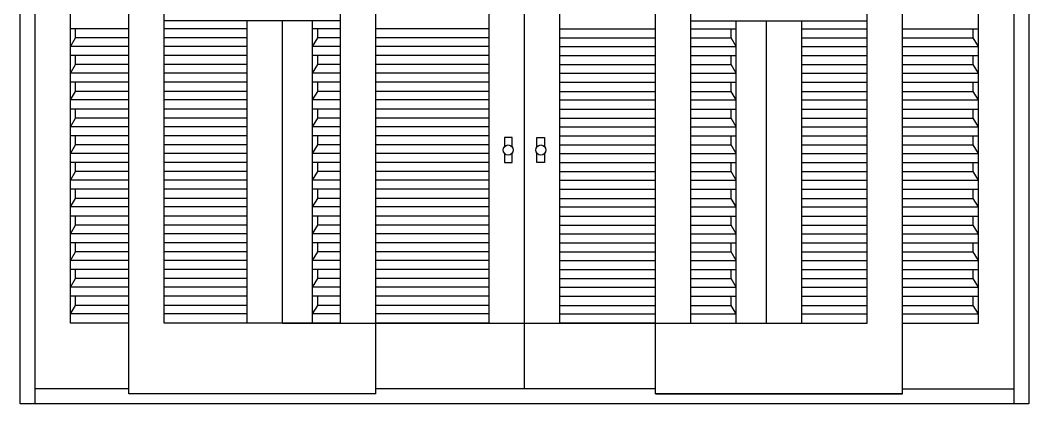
# Model space of a CAD drawing. Header units: millimetres. Extents: x 112.92 to 114.92, y 1335.92 to 1338.06.
# Drawn here: x 112.918 to 114.918, y 1335.92 to 1336.68 of the extents above; entities that cross this region are included whole.
import ezdxf

# ---------------------------------------------------------------- set-up
doc = ezdxf.new("R2010")
doc.units = ezdxf.units.MM
doc.header["$LTSCALE"] = 0.5
doc.layers.add('Gravia_Portas', color=1, linetype='Continuous')

msp = doc.modelspace()

# ---------------------------------------------------------------- linework, layer by layer
at = {"layer": 'Gravia_Portas', "color": 2}
for p, q in [((112.9182, 1335.9198), (112.9182, 1338.0598)), ((114.9182, 1338.0598), (114.9182, 1335.9198)), ((114.9182, 1335.9198), (112.9182, 1335.9198))]:
    msp.add_line(p, q, dxfattribs=at)
at = {"layer": 'Gravia_Portas'}
for p, q in [((112.9482, 1335.9198), (112.9482, 1338.0598)), ((114.8882, 1338.0598), (114.8882, 1335.9198)), ((113.1336, 1335.9398), (113.1336, 1338.0108)), ((113.6236, 1335.9398), (113.6236, 1338.0108)), ((113.9182, 1335.9498), (113.9182, 1338.0008)), ((113.9182, 1335.9498), (113.9182, 1338.0008)), ((114.1778, 1335.9398), (114.1778, 1338.0108)), ((114.6678, 1335.9398), (114.6678, 1338.0108)), ((113.0182, 1336.0798), (113.0182, 1337.9408)), ((113.2036, 1336.0798), (113.2036, 1337.9408)), ((113.5536, 1336.0798), (113.5536, 1337.9408)), ((114.2478, 1336.0798), (114.2478, 1337.9408)), ((114.5978, 1336.0798), (114.5978, 1337.9408)), ((114.8182, 1336.0798), (114.8182, 1337.9408)), ((113.8482, 1336.0798), (113.8482, 1337.9308)), ((113.9882, 1336.0798), (113.9882, 1337.9308)), ((113.1336, 1336.6628), (113.0182, 1336.6628)), ((113.0282, 1336.6448), (113.0282, 1336.6628)), ((113.5536, 1336.6788), (113.2036, 1336.6788)), ((113.3682, 1336.6628), (113.2036, 1336.6628)), ((113.3682, 1336.0798), (113.3682, 1336.6788)), ((113.4382, 1336.0798), (113.4382, 1336.6788)), ((113.4982, 1336.0798), (113.4982, 1336.6788)), ((113.5536, 1336.6628), (113.4982, 1336.6628)), ((113.5082, 1336.6448), (113.5082, 1336.6628)), ((113.8482, 1336.6628), (113.6236, 1336.6628)), ((113.9882, 1336.6628), (114.1778, 1336.6628)), ((114.2478, 1336.6788), (114.5978, 1336.6788)), ((114.2478, 1336.6628), (114.3382, 1336.6628)), ((114.3282, 1336.6448), (114.3282, 1336.6628)), ((114.3382, 1336.0798), (114.3382, 1336.6788)), ((114.3382, 1336.0798), (114.3382, 1336.6788)), ((114.3982, 1336.0798), (114.3982, 1336.6788)), ((114.4682, 1336.0798), (114.4682, 1336.6788)), ((114.4682, 1336.6628), (114.5978, 1336.6628)), ((114.6678, 1336.6628), (114.8182, 1336.6628)), ((114.8082, 1336.6448), (114.8082, 1336.6628)), ((113.0182, 1336.6278), (113.0282, 1336.6448)), ((113.1336, 1336.6448), (113.0282, 1336.6448)), ((113.3682, 1336.6448), (113.2036, 1336.6448)), ((113.4982, 1336.6278), (113.5082, 1336.6448)), ((113.5536, 1336.6448), (113.5082, 1336.6448)), ((113.8482, 1336.6448), (113.6236, 1336.6448)), ((113.9882, 1336.6448), (114.1778, 1336.6448)), ((114.2478, 1336.6448), (114.3282, 1336.6448)), ((114.3382, 1336.6278), (114.3282, 1336.6448)), ((114.4682, 1336.6448), (114.5978, 1336.6448)), ((114.6678, 1336.6448), (114.8082, 1336.6448)), ((114.8182, 1336.6278), (114.8082, 1336.6448)), ((113.1336, 1336.6278), (113.0182, 1336.6278)), ((113.3682, 1336.6278), (113.2036, 1336.6278)), ((113.5536, 1336.6278), (113.4982, 1336.6278)), ((113.8482, 1336.6278), (113.6236, 1336.6278)), ((113.9882, 1336.6278), (114.1778, 1336.6278)), ((114.2478, 1336.6278), (114.3382, 1336.6278)), ((114.4682, 1336.6278), (114.5978, 1336.6278)), ((114.6678, 1336.6278), (114.8182, 1336.6278)), ((113.1336, 1336.6098), (113.0182, 1336.6098)), ((113.0282, 1336.5918), (113.0282, 1336.6098)), ((113.3682, 1336.6098), (113.2036, 1336.6098)), ((113.5536, 1336.6098), (113.4982, 1336.6098)), ((113.5082, 1336.5918), (113.5082, 1336.6098)), ((113.8482, 1336.6098), (113.6236, 1336.6098)), ((113.9882, 1336.6098), (114.1778, 1336.6098)), ((114.2478, 1336.6098), (114.3382, 1336.6098)), ((114.3282, 1336.5918), (114.3282, 1336.6098)), ((114.4682, 1336.6098), (114.5978, 1336.6098)), ((114.6678, 1336.6098), (114.8182, 1336.6098)), ((114.8082, 1336.5918), (114.8082, 1336.6098)), ((113.0182, 1336.5748), (113.0282, 1336.5918)), ((113.1336, 1336.5918), (113.0282, 1336.5918)), ((113.3682, 1336.5918), (113.2036, 1336.5918)), ((113.4982, 1336.5748), (113.5082, 1336.5918)), ((113.5536, 1336.5918), (113.5082, 1336.5918)), ((113.8482, 1336.5918), (113.6236, 1336.5918)), ((113.9882, 1336.5918), (114.1778, 1336.5918)), ((114.2478, 1336.5918), (114.3282, 1336.5918)), ((114.3382, 1336.5748), (114.3282, 1336.5918)), ((114.4682, 1336.5918), (114.5978, 1336.5918)), ((114.6678, 1336.5918), (114.8082, 1336.5918)), ((114.8182, 1336.5748), (114.8082, 1336.5918)), ((113.1336, 1336.5748), (113.0182, 1336.5748)), ((113.3682, 1336.5748), (113.2036, 1336.5748)), ((113.5536, 1336.5748), (113.4982, 1336.5748)), ((113.8482, 1336.5748), (113.6236, 1336.5748)), ((113.9882, 1336.5748), (114.1778, 1336.5748)), ((114.2478, 1336.5748), (114.3382, 1336.5748)), ((114.4682, 1336.5748), (114.5978, 1336.5748)), ((114.6678, 1336.5748), (114.8182, 1336.5748)), ((113.1336, 1336.5568), (113.0182, 1336.5568)), ((113.0282, 1336.5388), (113.0282, 1336.5568)), ((113.3682, 1336.5568), (113.2036, 1336.5568)), ((113.5536, 1336.5568), (113.4982, 1336.5568)), ((113.5082, 1336.5388), (113.5082, 1336.5568)), ((113.8482, 1336.5568), (113.6236, 1336.5568)), ((113.9882, 1336.5568), (114.1778, 1336.5568)), ((114.2478, 1336.5568), (114.3382, 1336.5568)), ((114.3282, 1336.5388), (114.3282, 1336.5568)), ((114.4682, 1336.5568), (114.5978, 1336.5568)), ((114.6678, 1336.5568), (114.8182, 1336.5568)), ((114.8082, 1336.5388), (114.8082, 1336.5568)), ((113.0182, 1336.5218), (113.0282, 1336.5388)), ((113.1336, 1336.5218), (113.0182, 1336.5218)), ((113.1336, 1336.5388), (113.0282, 1336.5388)), ((113.3682, 1336.5388), (113.2036, 1336.5388)), ((113.3682, 1336.5218), (113.2036, 1336.5218)), ((113.4982, 1336.5218), (113.5082, 1336.5388)), ((113.5536, 1336.5218), (113.4982, 1336.5218)), ((113.5536, 1336.5388), (113.5082, 1336.5388)), ((113.8482, 1336.5388), (113.6236, 1336.5388)), ((113.8482, 1336.5218), (113.6236, 1336.5218)), ((113.9882, 1336.5388), (114.1778, 1336.5388)), ((113.9882, 1336.5218), (114.1778, 1336.5218)), ((114.2478, 1336.5388), (114.3282, 1336.5388)), ((114.2478, 1336.5218), (114.3382, 1336.5218)), ((114.3382, 1336.5218), (114.3282, 1336.5388)), ((114.4682, 1336.5388), (114.5978, 1336.5388)), ((114.4682, 1336.5218), (114.5978, 1336.5218)), ((114.6678, 1336.5388), (114.8082, 1336.5388)), ((114.6678, 1336.5218), (114.8182, 1336.5218)), ((114.8182, 1336.5218), (114.8082, 1336.5388)), ((113.1336, 1336.5038), (113.0182, 1336.5038)), ((113.0282, 1336.4858), (113.0282, 1336.5038)), ((113.3682, 1336.5038), (113.2036, 1336.5038)), ((113.5536, 1336.5038), (113.4982, 1336.5038)), ((113.5082, 1336.4858), (113.5082, 1336.5038)), ((113.8482, 1336.5038), (113.6236, 1336.5038)), ((113.9882, 1336.5038), (114.1778, 1336.5038)), ((114.2478, 1336.5038), (114.3382, 1336.5038)), ((114.3282, 1336.4858), (114.3282, 1336.5038)), ((114.4682, 1336.5038), (114.5978, 1336.5038)), ((114.6678, 1336.5038), (114.8182, 1336.5038)), ((114.8082, 1336.4858), (114.8082, 1336.5038)), ((113.0182, 1336.4688), (113.0282, 1336.4858)), ((113.1336, 1336.4858), (113.0282, 1336.4858)), ((113.3682, 1336.4858), (113.2036, 1336.4858)), ((113.4982, 1336.4688), (113.5082, 1336.4858)), ((113.5536, 1336.4858), (113.5082, 1336.4858)), ((113.8482, 1336.4858), (113.6236, 1336.4858)), ((113.9882, 1336.4858), (114.1778, 1336.4858)), ((114.2478, 1336.4858), (114.3282, 1336.4858)), ((114.3382, 1336.4688), (114.3282, 1336.4858)), ((114.4682, 1336.4858), (114.5978, 1336.4858)), ((114.6678, 1336.4858), (114.8082, 1336.4858)), ((114.8182, 1336.4688), (114.8082, 1336.4858)), ((113.1336, 1336.4688), (113.0182, 1336.4688)), ((113.3682, 1336.4688), (113.2036, 1336.4688)), ((113.5536, 1336.4688), (113.4982, 1336.4688)), ((113.8482, 1336.4688), (113.6236, 1336.4688)), ((113.9882, 1336.4688), (114.1778, 1336.4688)), ((114.2478, 1336.4688), (114.3382, 1336.4688)), ((114.4682, 1336.4688), (114.5978, 1336.4688)), ((114.6678, 1336.4688), (114.8182, 1336.4688)), ((113.1336, 1336.4508), (113.0182, 1336.4508)), ((113.0282, 1336.4328), (113.0282, 1336.4508)), ((113.3682, 1336.4508), (113.2036, 1336.4508)), ((113.5536, 1336.4508), (113.4982, 1336.4508)), ((113.5082, 1336.4328), (113.5082, 1336.4508)), ((113.8482, 1336.4508), (113.6236, 1336.4508)), ((113.9882, 1336.4508), (114.1778, 1336.4508)), ((114.2478, 1336.4508), (114.3382, 1336.4508)), ((114.3282, 1336.4328), (114.3282, 1336.4508)), ((114.4682, 1336.4508), (114.5978, 1336.4508)), ((114.6678, 1336.4508), (114.8182, 1336.4508)), ((114.8082, 1336.4328), (114.8082, 1336.4508)), ((113.0182, 1336.4158), (113.0282, 1336.4328)), ((113.1336, 1336.4328), (113.0282, 1336.4328)), ((113.3682, 1336.4328), (113.2036, 1336.4328)), ((113.4982, 1336.4158), (113.5082, 1336.4328)), ((113.5536, 1336.4328), (113.5082, 1336.4328)), ((113.8482, 1336.4328), (113.6236, 1336.4328)), ((113.9882, 1336.4328), (114.1778, 1336.4328)), ((114.2478, 1336.4328), (114.3282, 1336.4328)), ((114.3382, 1336.4158), (114.3282, 1336.4328)), ((114.4682, 1336.4328), (114.5978, 1336.4328)), ((114.6678, 1336.4328), (114.8082, 1336.4328)), ((114.8182, 1336.4158), (114.8082, 1336.4328)), ((113.1336, 1336.4158), (113.0182, 1336.4158)), ((113.3682, 1336.4158), (113.2036, 1336.4158)), ((113.5536, 1336.4158), (113.4982, 1336.4158)), ((113.8482, 1336.4158), (113.6236, 1336.4158)), ((113.9882, 1336.4158), (114.1778, 1336.4158)), ((114.2478, 1336.4158), (114.3382, 1336.4158)), ((114.4682, 1336.4158), (114.5978, 1336.4158)), ((114.6678, 1336.4158), (114.8182, 1336.4158)), ((113.1336, 1336.3978), (113.0182, 1336.3978)), ((113.0282, 1336.3798), (113.0282, 1336.3978)), ((113.3682, 1336.3978), (113.2036, 1336.3978)), ((113.5536, 1336.3978), (113.4982, 1336.3978)), ((113.5082, 1336.3798), (113.5082, 1336.3978)), ((113.8482, 1336.3978), (113.6236, 1336.3978)), ((113.9882, 1336.3978), (114.1778, 1336.3978)), ((114.2478, 1336.3978), (114.3382, 1336.3978)), ((114.3282, 1336.3798), (114.3282, 1336.3978)), ((114.4682, 1336.3978), (114.5978, 1336.3978)), ((114.6678, 1336.3978), (114.8182, 1336.3978)), ((114.8082, 1336.3798), (114.8082, 1336.3978)), ((113.0182, 1336.3628), (113.0282, 1336.3798)), ((113.1336, 1336.3628), (113.0182, 1336.3628)), ((113.1336, 1336.3798), (113.0282, 1336.3798)), ((113.3682, 1336.3798), (113.2036, 1336.3798)), ((113.3682, 1336.3628), (113.2036, 1336.3628)), ((113.4982, 1336.3628), (113.5082, 1336.3798)), ((113.5536, 1336.3628), (113.4982, 1336.3628)), ((113.5536, 1336.3798), (113.5082, 1336.3798)), ((113.8482, 1336.3798), (113.6236, 1336.3798)), ((113.8482, 1336.3628), (113.6236, 1336.3628)), ((113.9882, 1336.3798), (114.1778, 1336.3798)), ((113.9882, 1336.3628), (114.1778, 1336.3628)), ((114.2478, 1336.3798), (114.3282, 1336.3798)), ((114.2478, 1336.3628), (114.3382, 1336.3628)), ((114.3382, 1336.3628), (114.3282, 1336.3798)), ((114.4682, 1336.3798), (114.5978, 1336.3798)), ((114.4682, 1336.3628), (114.5978, 1336.3628)), ((114.6678, 1336.3798), (114.8082, 1336.3798)), ((114.6678, 1336.3628), (114.8182, 1336.3628)), ((114.8182, 1336.3628), (114.8082, 1336.3798)), ((113.1336, 1336.3448), (113.0182, 1336.3448)), ((113.0282, 1336.3268), (113.0282, 1336.3448)), ((113.3682, 1336.3448), (113.2036, 1336.3448)), ((113.5536, 1336.3448), (113.4982, 1336.3448)), ((113.5082, 1336.3268), (113.5082, 1336.3448)), ((113.8482, 1336.3448), (113.6236, 1336.3448)), ((113.9882, 1336.3448), (114.1778, 1336.3448)), ((114.2478, 1336.3448), (114.3382, 1336.3448)), ((114.3282, 1336.3268), (114.3282, 1336.3448)), ((114.4682, 1336.3448), (114.5978, 1336.3448)), ((114.6678, 1336.3448), (114.8182, 1336.3448)), ((114.8082, 1336.3268), (114.8082, 1336.3448)), ((113.0182, 1336.3098), (113.0282, 1336.3268)), ((113.1336, 1336.3268), (113.0282, 1336.3268)), ((113.3682, 1336.3268), (113.2036, 1336.3268)), ((113.4982, 1336.3098), (113.5082, 1336.3268)), ((113.5536, 1336.3268), (113.5082, 1336.3268)), ((113.8482, 1336.3268), (113.6236, 1336.3268)), ((113.9882, 1336.3268), (114.1778, 1336.3268)), ((114.2478, 1336.3268), (114.3282, 1336.3268)), ((114.3382, 1336.3098), (114.3282, 1336.3268)), ((114.4682, 1336.3268), (114.5978, 1336.3268)), ((114.6678, 1336.3268), (114.8082, 1336.3268)), ((114.8182, 1336.3098), (114.8082, 1336.3268)), ((113.1336, 1336.3098), (113.0182, 1336.3098)), ((113.3682, 1336.3098), (113.2036, 1336.3098)), ((113.5536, 1336.3098), (113.4982, 1336.3098)), ((113.8482, 1336.3098), (113.6236, 1336.3098)), ((113.9882, 1336.3098), (114.1778, 1336.3098)), ((114.2478, 1336.3098), (114.3382, 1336.3098)), ((114.4682, 1336.3098), (114.5978, 1336.3098)), ((114.6678, 1336.3098), (114.8182, 1336.3098)), ((113.1336, 1336.2918), (113.0182, 1336.2918)), ((113.0282, 1336.2738), (113.0282, 1336.2918)), ((113.3682, 1336.2918), (113.2036, 1336.2918)), ((113.5536, 1336.2918), (113.4982, 1336.2918)), ((113.5082, 1336.2738), (113.5082, 1336.2918)), ((113.8482, 1336.2918), (113.6236, 1336.2918)), ((113.9882, 1336.2918), (114.1778, 1336.2918)), ((114.2478, 1336.2918), (114.3382, 1336.2918)), ((114.3282, 1336.2738), (114.3282, 1336.2918)), ((114.4682, 1336.2918), (114.5978, 1336.2918)), ((114.6678, 1336.2918), (114.8182, 1336.2918)), ((114.8082, 1336.2738), (114.8082, 1336.2918)), ((113.0182, 1336.2568), (113.0282, 1336.2738)), ((113.1336, 1336.2738), (113.0282, 1336.2738)), ((113.3682, 1336.2738), (113.2036, 1336.2738)), ((113.4982, 1336.2568), (113.5082, 1336.2738)), ((113.5536, 1336.2738), (113.5082, 1336.2738)), ((113.8482, 1336.2738), (113.6236, 1336.2738)), ((113.9882, 1336.2738), (114.1778, 1336.2738)), ((114.2478, 1336.2738), (114.3282, 1336.2738)), ((114.3382, 1336.2568), (114.3282, 1336.2738)), ((114.4682, 1336.2738), (114.5978, 1336.2738)), ((114.6678, 1336.2738), (114.8082, 1336.2738)), ((114.8182, 1336.2568), (114.8082, 1336.2738)), ((113.1336, 1336.2568), (113.0182, 1336.2568)), ((113.3682, 1336.2568), (113.2036, 1336.2568)), ((113.5536, 1336.2568), (113.4982, 1336.2568)), ((113.8482, 1336.2568), (113.6236, 1336.2568)), ((113.9882, 1336.2568), (114.1778, 1336.2568)), ((114.2478, 1336.2568), (114.3382, 1336.2568)), ((114.4682, 1336.2568), (114.5978, 1336.2568)), ((114.6678, 1336.2568), (114.8182, 1336.2568)), ((113.1336, 1336.2388), (113.0182, 1336.2388)), ((113.0182, 1336.2038), (113.0282, 1336.2208)), ((113.0282, 1336.2208), (113.0282, 1336.2388)), ((113.1336, 1336.2208), (113.0282, 1336.2208)), ((113.3682, 1336.2388), (113.2036, 1336.2388)), ((113.3682, 1336.2208), (113.2036, 1336.2208)), ((113.5536, 1336.2388), (113.4982, 1336.2388)), ((113.4982, 1336.2038), (113.5082, 1336.2208)), ((113.5082, 1336.2208), (113.5082, 1336.2388)), ((113.5536, 1336.2208), (113.5082, 1336.2208)), ((113.8482, 1336.2388), (113.6236, 1336.2388)), ((113.8482, 1336.2208), (113.6236, 1336.2208)), ((113.9882, 1336.2388), (114.1778, 1336.2388)), ((113.9882, 1336.2208), (114.1778, 1336.2208)), ((114.2478, 1336.2388), (114.3382, 1336.2388)), ((114.2478, 1336.2208), (114.3282, 1336.2208)), ((114.3282, 1336.2208), (114.3282, 1336.2388)), ((114.3382, 1336.2038), (114.3282, 1336.2208)), ((114.4682, 1336.2388), (114.5978, 1336.2388)), ((114.4682, 1336.2208), (114.5978, 1336.2208)), ((114.6678, 1336.2388), (114.8182, 1336.2388)), ((114.6678, 1336.2208), (114.8082, 1336.2208)), ((114.8082, 1336.2208), (114.8082, 1336.2388)), ((114.8182, 1336.2038), (114.8082, 1336.2208)), ((113.1336, 1336.2038), (113.0182, 1336.2038)), ((113.3682, 1336.2038), (113.2036, 1336.2038)), ((113.5536, 1336.2038), (113.4982, 1336.2038)), ((113.8482, 1336.2038), (113.6236, 1336.2038)), ((113.9882, 1336.2038), (114.1778, 1336.2038)), ((114.2478, 1336.2038), (114.3382, 1336.2038)), ((114.4682, 1336.2038), (114.5978, 1336.2038)), ((114.6678, 1336.2038), (114.8182, 1336.2038)), ((113.1336, 1336.1858), (113.0182, 1336.1858)), ((113.0282, 1336.1678), (113.0282, 1336.1858)), ((113.3682, 1336.1858), (113.2036, 1336.1858)), ((113.5536, 1336.1858), (113.4982, 1336.1858)), ((113.5082, 1336.1678), (113.5082, 1336.1858)), ((113.8482, 1336.1858), (113.6236, 1336.1858)), ((113.9882, 1336.1858), (114.1778, 1336.1858)), ((114.2478, 1336.1858), (114.3382, 1336.1858)), ((114.3282, 1336.1678), (114.3282, 1336.1858)), ((114.4682, 1336.1858), (114.5978, 1336.1858)), ((114.6678, 1336.1858), (114.8182, 1336.1858)), ((114.8082, 1336.1678), (114.8082, 1336.1858)), ((113.0182, 1336.1508), (113.0282, 1336.1678)), ((113.1336, 1336.1678), (113.0282, 1336.1678)), ((113.3682, 1336.1678), (113.2036, 1336.1678)), ((113.4982, 1336.1508), (113.5082, 1336.1678)), ((113.5536, 1336.1678), (113.5082, 1336.1678)), ((113.8482, 1336.1678), (113.6236, 1336.1678)), ((113.9882, 1336.1678), (114.1778, 1336.1678)), ((114.2478, 1336.1678), (114.3282, 1336.1678)), ((114.3382, 1336.1508), (114.3282, 1336.1678)), ((114.4682, 1336.1678), (114.5978, 1336.1678)), ((114.6678, 1336.1678), (114.8082, 1336.1678)), ((114.8182, 1336.1508), (114.8082, 1336.1678)), ((113.1336, 1336.1508), (113.0182, 1336.1508)), ((113.3682, 1336.1508), (113.2036, 1336.1508)), ((113.5536, 1336.1508), (113.4982, 1336.1508)), ((113.8482, 1336.1508), (113.6236, 1336.1508)), ((113.9882, 1336.1508), (114.1778, 1336.1508)), ((114.2478, 1336.1508), (114.3382, 1336.1508)), ((114.4682, 1336.1508), (114.5978, 1336.1508)), ((114.6678, 1336.1508), (114.8182, 1336.1508)), ((113.1336, 1336.1328), (113.0182, 1336.1328)), ((113.0282, 1336.1148), (113.0282, 1336.1328)), ((113.3682, 1336.1328), (113.2036, 1336.1328)), ((113.5536, 1336.1328), (113.4982, 1336.1328)), ((113.5082, 1336.1148), (113.5082, 1336.1328)), ((113.8482, 1336.1328), (113.6236, 1336.1328)), ((113.9882, 1336.1328), (114.1778, 1336.1328)), ((114.2478, 1336.1328), (114.3382, 1336.1328)), ((114.3282, 1336.1148), (114.3282, 1336.1328)), ((114.4682, 1336.1328), (114.5978, 1336.1328)), ((114.6678, 1336.1328), (114.8182, 1336.1328)), ((114.8082, 1336.1148), (114.8082, 1336.1328)), ((113.0182, 1336.0978), (113.0282, 1336.1148)), ((113.1336, 1336.1148), (113.0282, 1336.1148)), ((113.3682, 1336.1148), (113.2036, 1336.1148)), ((113.4982, 1336.0978), (113.5082, 1336.1148)), ((113.5536, 1336.1148), (113.5082, 1336.1148)), ((113.8482, 1336.1148), (113.6236, 1336.1148)), ((113.9882, 1336.1148), (114.1778, 1336.1148)), ((114.2478, 1336.1148), (114.3282, 1336.1148)), ((114.3382, 1336.0978), (114.3282, 1336.1148)), ((114.4682, 1336.1148), (114.5978, 1336.1148)), ((114.6678, 1336.1148), (114.8082, 1336.1148)), ((114.8182, 1336.0978), (114.8082, 1336.1148)), ((113.1336, 1336.0978), (113.0182, 1336.0978)), ((113.3682, 1336.0978), (113.2036, 1336.0978)), ((113.5536, 1336.0978), (113.4982, 1336.0978)), ((113.8482, 1336.0978), (113.6236, 1336.0978)), ((113.9882, 1336.0978), (114.1778, 1336.0978)), ((114.2478, 1336.0978), (114.3382, 1336.0978)), ((114.4682, 1336.0978), (114.5978, 1336.0978)), ((114.6678, 1336.0978), (114.8182, 1336.0978)), ((113.1336, 1336.0798), (113.0182, 1336.0798)), ((113.3682, 1336.0798), (113.2036, 1336.0798)), ((113.5536, 1336.0798), (113.2036, 1336.0798)), ((113.4382, 1336.0798), (114.3982, 1336.0798)), ((113.6236, 1336.0798), (113.8482, 1336.0798)), ((113.8482, 1336.0798), (113.6236, 1336.0798)), ((114.1778, 1336.0798), (113.9882, 1336.0798)), ((113.9882, 1336.0798), (114.1778, 1336.0798)), ((114.2478, 1336.0798), (114.5978, 1336.0798)), ((114.6678, 1336.0798), (114.8182, 1336.0798)), ((113.1336, 1335.9498), (112.9482, 1335.9498)), ((114.1778, 1335.9498), (113.6236, 1335.9498)), ((114.6678, 1335.9498), (114.8882, 1335.9498)), ((113.6236, 1335.9398), (113.1336, 1335.9398)), ((114.1778, 1335.9398), (114.6678, 1335.9398)), ((114.6678, 1335.9398), (114.1778, 1335.9398))]:
    msp.add_line(p, q, dxfattribs=at)
for points in [[(113.8935, 1336.4292), (113.8935, 1336.4476), (113.8785, 1336.4476), (113.8785, 1336.4292)], [(113.943, 1336.4292), (113.943, 1336.4476), (113.958, 1336.4476), (113.958, 1336.4292)], [(113.8785, 1336.416), (113.8785, 1336.3976), (113.8935, 1336.3976), (113.8935, 1336.416)], [(113.958, 1336.416), (113.958, 1336.3976), (113.943, 1336.3976), (113.943, 1336.416)]]:
    msp.add_lwpolyline(points, dxfattribs=at)
for centre in [(113.886, 1336.4226), (113.9505, 1336.4226)]:
    msp.add_circle(centre, 0.01, dxfattribs=at)

doc.saveas('drawing.dxf')
